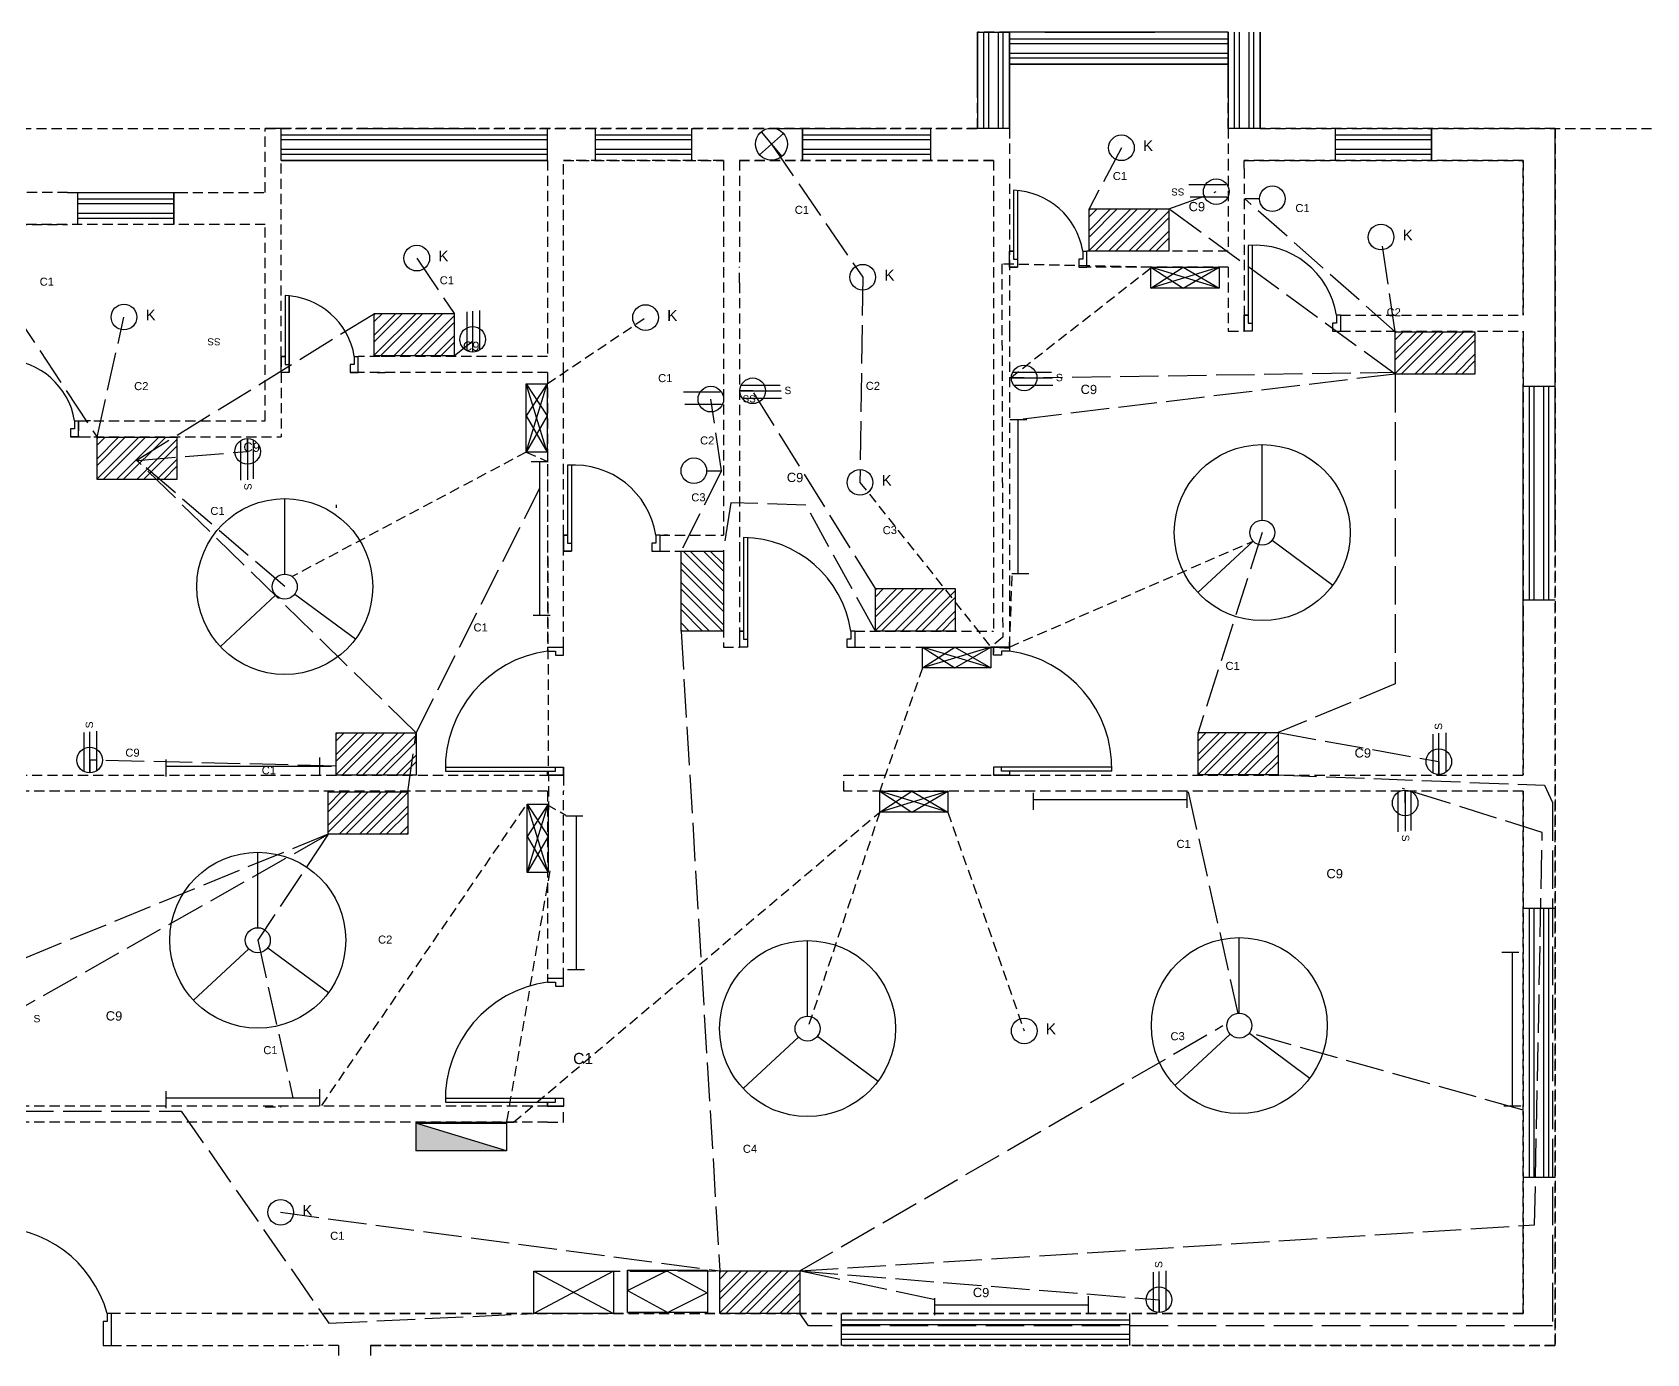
# Model space of a CAD drawing. Header units: millimetres. Extents: x 5814 to 14117, y 764 to 2474.
# Drawn here: x 11647 to 12151, y 2062 to 2474 of the extents above; entities that cross this region are included whole.
import ezdxf

# ---------------------------------------------------------------- set-up
doc = ezdxf.new("R2010")
doc.units = ezdxf.units.MM
doc.linetypes.add('ACAD_ISO02W100', pattern=[15, 12, -3])
doc.linetypes.add('HIDDEN2', pattern=[4.7625, 3.175, -1.5875])
doc.layers.get('0').update_dxf_attribs({"linetype": 'HIDDEN2'})
for name, color, linetype in [('conduit', 7, 'ACAD_ISO02W100'), ('doors', 6, 'Continuous'), ('emfittings', 7, 'Continuous'), ('fittings', 7, 'Continuous'), ('windows', 40, 'Continuous')]:
    doc.layers.add(name, color=color, linetype=linetype)
doc.layers.add('emconduit', color=1, linetype='HIDDEN2', plot=False)
doc.styles.get("Standard").update_dxf_attribs({"font": 'arial.ttf', "height": 4})

msp = doc.modelspace()

# ---------------------------------------------------------------- hatches: boundary and pattern name
at = {"layer": 'emfittings', "true_color": 0x000000}
h = msp.add_hatch(color=18, dxfattribs=at)
h.dxf.hatch_style = 1
h.paths.add_polyline_path([(11766.597, 2133.683), (11766.597, 2125.018), (11794.83, 2125.018)])
at = {"layer": 'fittings'}
h = msp.add_hatch(dxfattribs=at)
h.set_pattern_fill('ANSI32', color=256, scale=0.468168)
h.set_pattern_definition([(45, (10596.8418, 1890.0626), (-3.1532, 3.1532), []), (45, (10598.944, 1890.0626), (-3.1532, 3.1532), [])])
h.paths.add_polyline_path([(11976.835, 2419.12), (11976.835, 2405.891), (12001.785, 2405.891), (12001.785, 2419.12)])
h = msp.add_hatch(dxfattribs=at)
h.set_pattern_fill('ANSI32', color=256, scale=0.468168)
h.set_pattern_definition([(45, (10373.5877, 1857.4025), (-3.1532, 3.1532), []), (45, (10375.69, 1857.4025), (-3.1532, 3.1532), [])])
h.paths.add_polyline_path([(11753.58, 2386.459), (11753.58, 2373.231), (11778.531, 2373.231), (11778.531, 2386.459)])
h = msp.add_hatch(dxfattribs=at)
h.set_pattern_fill('ANSI32', color=256, scale=0.468168)
h.set_pattern_definition([(45, (10692.4496, 1851.7207), (-3.1532, 3.1532), []), (45, (10694.5517, 1851.7207), (-3.1532, 3.1532), [])])
h.paths.add_polyline_path([(12072.442, 2380.778), (12072.442, 2367.549), (12097.393, 2367.549), (12097.393, 2380.778)])
h = msp.add_hatch(dxfattribs=at)
h.set_pattern_fill('ANSI32', color=256, scale=0.468168)
h.set_pattern_definition([(45, (10286.975, 1818.8), (-3.1532, 3.1532), []), (45, (10289.077, 1818.8), (-3.1532, 3.1532), [])])
h.paths.add_polyline_path([(11666.968, 2347.857), (11666.968, 2334.629), (11691.918, 2334.629), (11691.918, 2347.857)])
h = msp.add_hatch(dxfattribs=at)
h.set_pattern_fill('ANSI32', color=256, scale=0.468168, angle=90)
h.set_pattern_definition([(135, (12378.4537, 907.31), (-3.1532, -3.1532), []), (135, (12378.4537, 909.4123), (-3.1532, -3.1532), [])])
h.paths.add_polyline_path([(11849.397, 2287.303), (11862.625, 2287.303), (11862.625, 2312.253), (11849.397, 2312.253)])
h = msp.add_hatch(dxfattribs=at)
h.set_pattern_fill('ANSI32', color=256, scale=0.468168)
h.set_pattern_definition([(45, (10530.107, 1771.4905), (-3.1532, 3.1532), []), (45, (10532.209, 1771.4905), (-3.1532, 3.1532), [])])
h.paths.add_polyline_path([(11910.1, 2300.547), (11910.1, 2287.319), (11935.05, 2287.319), (11935.05, 2300.547)])
h = msp.add_hatch(dxfattribs=at)
h.set_pattern_fill('ANSI32', color=256, scale=0.468168)
h.set_pattern_definition([(45, (10361.679, 1726.477), (-3.1532, 3.1532), []), (45, (10363.781, 1726.477), (-3.1532, 3.1532), [])])
h.paths.add_polyline_path([(11741.672, 2255.534), (11741.672, 2242.306), (11766.622, 2242.306), (11766.622, 2255.534)])
h = msp.add_hatch(dxfattribs=at)
h.set_pattern_fill('ANSI32', color=256, scale=0.468168)
h.set_pattern_definition([(45, (10630.923, 1726.55), (-3.1532, 3.1532), []), (45, (10633.025, 1726.55), (-3.1532, 3.1532), [])])
h.paths.add_polyline_path([(12010.916, 2255.607), (12010.916, 2242.379), (12035.866, 2242.379), (12035.866, 2255.607)])
h = msp.add_hatch(dxfattribs=at)
h.set_pattern_fill('ANSI32', color=256, scale=0.468168, angle=180)
h.set_pattern_definition([(225, (13144.0663, 2752.901), (3.1532, -3.1532), []), (225, (13141.964, 2752.901), (3.1532, -3.1532), [])])
h.paths.add_polyline_path([(11764.074, 2223.844), (11764.074, 2237.072), (11739.123, 2237.072), (11739.123, 2223.844)])
h = msp.add_hatch(dxfattribs=at)
h.set_pattern_fill('ANSI32', color=256, scale=0.468168)
h.set_pattern_definition([(45, (10481.5145, 1558.447), (-3.1532, 3.1532), []), (45, (10483.6166, 1558.447), (-3.1532, 3.1532), [])])
h.paths.add_polyline_path([(11861.507, 2087.504), (11861.507, 2074.276), (11886.458, 2074.276), (11886.458, 2087.504)])

# ---------------------------------------------------------------- linework, layer by layer
for p, q in [((11952.013, 2474.248), (11942.013, 2474.248)), ((11942.013, 2464.248), (11942.013, 2474.248)), ((11952.013, 2474.248), (11942.013, 2474.248)), ((11952.013, 2444.248), (11952.013, 2474.248)), ((12030.319, 2444.248), (12030.319, 2474.248)), ((11942.013, 2444.248), (11942.013, 2464.248)), ((11942.013, 2444.248), (11942.013, 2464.248)), ((11952.013, 2444.248), (11952.013, 2464.248)), ((12020.319, 2444.248), (12020.319, 2464.248)), ((11381.319, 2444.248), (11942.013, 2444.248)), ((11719.504, 2424.248), (11719.504, 2444.248)), ((11724.504, 2444.248), (11719.504, 2444.248)), ((11952.013, 2444.248), (11952.013, 2431.748)), ((12020.319, 2444.248), (12020.319, 2434.248)), ((12030.319, 2444.248), (12675.505, 2444.248)), ((12122.412, 2444.248), (12030.319, 2444.248)), ((12122.412, 2444.248), (12030.319, 2444.248)), ((11724.504, 2372.982), (11724.504, 2434.248)), ((11724.504, 2434.248), (11807.717, 2434.248)), ((11807.717, 2434.248), (11807.717, 2372.982)), ((11862.625, 2434.248), (11812.717, 2434.248)), ((11812.717, 2367.982), (11812.717, 2434.248)), ((11862.625, 2434.248), (11862.625, 2317.253)), ((11862.625, 2434.248), (11862.625, 2317.253)), ((11947.013, 2434.248), (11867.625, 2434.248)), ((11867.625, 2434.248), (11867.625, 2401.009)), ((12112.412, 2434.248), (12025.319, 2434.248)), ((12025.319, 2431.748), (12025.319, 2434.248)), ((12112.412, 2434.248), (12112.412, 2385.895)), ((12112.412, 2434.248), (12112.412, 2385.895)), ((11657.778, 2424.248), (11622.412, 2424.248)), ((11657.778, 2424.248), (11692.113, 2424.248)), ((11692.113, 2424.248), (11719.504, 2424.248)), ((12013.766, 2418.797), (12013.766, 2418.779)), ((11719.504, 2414.248), (11632.412, 2414.248)), ((11632.412, 2414.248), (11657.778, 2414.248)), ((11719.504, 2352.982), (11719.504, 2414.248)), ((12020.319, 2405.895), (11976.1, 2405.895)), ((11976.1, 2400.895), (11976.1, 2405.895)), ((11867.625, 2396.009), (11867.625, 2401.009)), ((11867.625, 2396.009), (11867.625, 2401.009)), ((12020.319, 2400.895), (11976.1, 2400.895)), ((12020.319, 2400.895), (12020.319, 2380.895)), ((11867.625, 2396.009), (11867.625, 2312.253)), ((11867.625, 2396.009), (11867.625, 2312.253)), ((12025.319, 2385.895), (12025.319, 2380.895)), ((12055.339, 2385.895), (12112.412, 2385.895)), ((12055.339, 2385.895), (12055.339, 2380.895)), ((12020.319, 2380.895), (12025.319, 2380.895)), ((12055.339, 2380.895), (12112.412, 2380.895)), ((12112.412, 2380.895), (12112.412, 2242.305)), ((12112.412, 2380.895), (12112.412, 2242.305)), ((11724.504, 2372.982), (11724.504, 2367.982)), ((11807.717, 2372.982), (11748.591, 2372.982)), ((11748.591, 2367.982), (11748.591, 2372.982)), ((11757.005, 2372.982), (11755.755, 2372.982)), ((11724.504, 2367.982), (11724.504, 2347.982)), ((11807.717, 2367.982), (11748.591, 2367.982)), ((11754.505, 2367.982), (11757.005, 2367.982)), ((11807.717, 2367.982), (11807.717, 2282.324)), ((11807.717, 2367.982), (11807.717, 2282.324)), ((11812.717, 2317.253), (11812.717, 2367.982)), ((11812.717, 2317.253), (11812.717, 2367.982)), ((11661.181, 2352.982), (11719.504, 2352.982)), ((11661.181, 2352.982), (11661.181, 2347.982)), ((11664.913, 2352.982), (11663.663, 2352.982)), ((11685.62, 2353.074), (11685.62, 2353.057)), ((11661.181, 2347.982), (11719.504, 2347.982)), ((11661.181, 2347.982), (11724.504, 2347.982)), ((11662.413, 2347.982), (11664.913, 2347.982)), ((11812.717, 2317.253), (11812.717, 2312.253)), ((11842.736, 2317.253), (11862.625, 2317.253)), ((11842.736, 2317.253), (11842.736, 2312.253)), ((11845.218, 2317.253), (11843.968, 2317.253)), ((11845.218, 2317.253), (11843.968, 2317.253)), ((11812.717, 2282.324), (11812.717, 2312.253)), ((11812.717, 2282.324), (11812.717, 2312.253)), ((11842.718, 2312.253), (11845.218, 2312.253)), ((11842.718, 2312.253), (11845.218, 2312.253)), ((11842.736, 2312.253), (11862.625, 2312.253)), ((11842.736, 2312.253), (11862.625, 2312.253)), ((11862.625, 2312.253), (11862.625, 2282.319)), ((11862.625, 2312.253), (11862.625, 2282.319)), ((11867.625, 2312.253), (11867.625, 2282.319)), ((11867.625, 2287.319), (11867.625, 2282.319)), ((11903.645, 2287.319), (11947.013, 2287.319)), ((11903.645, 2287.319), (11947.013, 2287.319)), ((11903.645, 2287.319), (11903.645, 2282.319)), ((11807.717, 2282.324), (11812.717, 2282.324)), ((11862.625, 2282.319), (11867.625, 2282.319)), ((11862.625, 2282.319), (11867.625, 2282.319)), ((11903.645, 2282.319), (11947.013, 2282.319)), ((11903.645, 2282.319), (11947.013, 2282.319)), ((11947.013, 2282.319), (11952.013, 2282.319)), ((11632.412, 2242.305), (11719.504, 2242.305)), ((11719.504, 2242.305), (11807.717, 2242.305)), ((11812.717, 2242.305), (11807.717, 2242.305)), ((11812.717, 2242.305), (11812.717, 2237.305)), ((11900.214, 2242.305), (11947.013, 2242.305)), ((11900.214, 2237.305), (11900.214, 2242.305)), ((11900.214, 2239.805), (11900.214, 2239.805)), ((11952.013, 2242.305), (11947.013, 2242.305)), ((11952.013, 2242.305), (12112.412, 2242.305)), ((11807.717, 2237.305), (11632.412, 2237.305)), ((11807.717, 2237.305), (11807.717, 2178.97)), ((11812.717, 2178.97), (11812.717, 2237.305)), ((12112.412, 2237.305), (11900.214, 2237.305)), ((12112.412, 2237.305), (12112.412, 2074.248)), ((12112.412, 2237.305), (12112.412, 2074.248)), ((11807.717, 2178.97), (11812.717, 2178.97)), ((11807.717, 2138.951), (11632.412, 2138.951)), ((11719.504, 2138.726), (11724.504, 2138.726)), ((11807.717, 2138.951), (11812.717, 2138.951)), ((11812.717, 2133.951), (11812.717, 2138.951)), ((11807.717, 2133.951), (11632.412, 2133.951)), ((11807.717, 2133.951), (11812.717, 2133.951)), ((12112.412, 2074.248), (11671.39, 2074.248)), ((11671.39, 2074.248), (11671.39, 2064.265)), ((12112.412, 2074.265), (11704.412, 2074.265)), ((11742.412, 2074.265), (11742.412, 2074.248)), ((11752.412, 2074.265), (11752.412, 2074.248)), ((11933.439, 2074.265), (11933.439, 2074.248)), ((12112.412, 2074.265), (11959.461, 2074.265)), ((11671.39, 2064.265), (11732.412, 2064.265)), ((11671.39, 2064.265), (11732.412, 2064.265)), ((11742.412, 2064.265), (11732.412, 2064.265)), ((11742.412, 2064.265), (11732.412, 2064.265)), ((11742.412, 2064.265), (11742.412, 1992.342)), ((11752.412, 2064.265), (11752.412, 1998.115)), ((12112.412, 2064.265), (11752.412, 2064.265)), ((12112.412, 2064.265), (11752.412, 2064.265))]:
    msp.add_line(p, q)
for points in [[(11719.504, 2444.248), (11942.013, 2444.248)], [(11942.013, 2444.248), (11719.504, 2444.248)], [(11942.013, 2444.248), (11719.504, 2444.248)], [(11942.013, 2444.248), (11719.504, 2444.248)], [(11942.013, 2444.248), (11724.504, 2444.248)], [(11942.013, 2444.248), (11724.504, 2444.248)], [(11942.013, 2444.248), (11724.504, 2444.248)], [(11942.013, 2444.248), (11724.504, 2444.248)], [(12030.319, 2444.248), (12122.412, 2444.248), (12122.412, 2064.265), (11752.412, 2064.265)], [(11752.412, 2064.265), (12122.412, 2064.265), (12122.412, 2444.248), (12030.319, 2444.248)], [(11752.412, 2064.265), (12122.412, 2064.265), (12122.412, 2444.248), (12030.319, 2444.248)], [(11752.412, 2064.265), (12122.412, 2064.265), (12122.412, 2444.248), (12030.319, 2444.248)], [(12030.319, 2444.248), (12122.412, 2444.248), (12122.412, 2064.265), (11752.412, 2064.265)], [(11752.412, 2064.265), (12122.412, 2064.265), (12122.412, 2444.248), (12030.319, 2444.248)], [(11752.412, 2064.265), (12122.412, 2064.265), (12122.412, 2444.248), (12030.319, 2444.248)], [(11752.412, 2064.265), (12122.412, 2064.265), (12122.412, 2444.248), (12030.319, 2444.248)], [(12122.412, 2314.265), (12122.412, 2444.248), (12030.319, 2444.248)], [(12122.412, 2314.265), (12122.412, 2444.248), (12030.319, 2444.248)], [(11862.625, 2434.248), (11812.717, 2434.248)], [(11812.717, 2434.248), (11862.625, 2434.248)], [(11862.625, 2434.248), (11812.717, 2434.248)], [(11947.013, 2434.248), (11867.625, 2434.248)], [(11867.625, 2434.248), (11947.013, 2434.248)], [(11947.013, 2434.248), (11867.625, 2434.248)], [(11947.013, 2434.248), (11947.013, 2396.009)], [(11952.013, 2431.748), (11952.013, 2380.895)], [(12020.319, 2434.248), (12020.319, 2405.895)], [(12112.412, 2385.895), (12112.412, 2434.248), (12025.319, 2434.248)], [(12025.319, 2434.248), (12112.412, 2434.248), (12112.412, 2385.895)], [(12112.412, 2385.895), (12112.412, 2434.248), (12025.319, 2434.248)], [(12112.412, 2385.895), (12112.412, 2434.248), (12025.319, 2434.248)], [(12112.412, 2385.895), (12112.412, 2434.248), (12025.319, 2434.248)], [(12025.319, 2431.748), (12025.319, 2380.895)], [(11947.013, 2396.009), (11947.013, 2287.319)], [(11947.013, 2396.009), (11947.013, 2287.319)], [(11952.013, 2380.895), (11952.013, 2282.319)], [(11952.013, 2380.895), (11952.013, 2282.319)], [(12112.412, 2242.305), (12112.412, 2380.895)], [(12112.412, 2380.895), (12112.412, 2242.305)], [(12112.412, 2242.305), (12112.412, 2380.895)], [(12112.412, 2237.305), (12112.412, 2074.248), (11671.39, 2074.248)], [(11704.412, 2074.265), (12112.412, 2074.265), (12112.412, 2237.305)], [(11704.412, 2074.265), (12112.412, 2074.265), (12112.412, 2237.305)]]:
    msp.add_lwpolyline(points)
msp.add_arc((11668.412, 2074.248), 36, 0, 0.02786)
at = {"layer": 'conduit'}
for p, q in [((11877.669, 2439.347), (11906.137, 2397.789)), ((11986.952, 2438.197), (11976.835, 2419.12)), ((12001.785, 2419.12), (12016.56, 2424.494)), ((12072.442, 2380.778), (12025.45, 2422.275)), ((11976.835, 2419.12), (12001.785, 2419.12)), ((12072.442, 2367.549), (12001.785, 2419.12)), ((12072.442, 2380.778), (12068.045, 2410.315)), ((11766.841, 2403.741), (11778.531, 2386.459)), ((11632.505, 2399.876), (11666.968, 2347.857)), ((11906.137, 2397.789), (11905.288, 2333.733)), ((11679.237, 2340.605), (11753.58, 2386.459)), ((11778.531, 2373.231), (11784.318, 2377.905)), ((12072.442, 2367.549), (11954.745, 2353.322)), ((11956.572, 2366.34), (12072.442, 2368.112)), ((12072.442, 2367.549), (12072.442, 2270.782)), ((11910.1, 2300.547), (11871.786, 2362.313)), ((11862.025, 2337.349), (11858.699, 2359.718)), ((11766.622, 2255.534), (11679.405, 2340.605)), ((11679.561, 2340.595), (11713.99, 2343.385)), ((11725.628, 2301.187), (11679.561, 2340.595)), ((11862.025, 2337.349), (11849.397, 2312.253)), ((11766.622, 2255.534), (11805.274, 2331.93)), ((11741.714, 2326.722), (11741.714, 2326.722)), ((11741.714, 2326.722), (11741.714, 2325.809)), ((11864.906, 2327.385), (11862.625, 2312.253)), ((11888.389, 2326.644), (11864.906, 2327.385)), ((11910.1, 2287.319), (11888.389, 2326.644)), ((12030.944, 2318.03), (12010.916, 2255.607)), ((11849.397, 2287.303), (11861.507, 2087.504)), ((12072.442, 2270.782), (12035.866, 2255.607)), ((11764.074, 2237.072), (11766.622, 2255.534)), ((12010.916, 2255.607), (12035.866, 2255.607)), ((12035.866, 2255.607), (12086.094, 2246.545)), ((11741.672, 2245.153), (11664.676, 2247.011)), ((11728.161, 2245.153), (11741.672, 2245.153)), ((12035.866, 2242.379), (12119.112, 2239.162)), ((12119.112, 2239.162), (12121.587, 2233.768)), ((12007.811, 2237.072), (12023.317, 2167.845)), ((12118.393, 2224.421), (12074.781, 2238.153)), ((12121.587, 2233.768), (12121.587, 2070.39)), ((12116.014, 2101.884), (12118.393, 2224.421)), ((11739.123, 2223.844), (11625.487, 2177.453)), ((11637.221, 2166.178), (11739.123, 2223.844)), ((11739.123, 2223.844), (11717.199, 2190.768)), ((11717.199, 2190.768), (11728.161, 2141.575)), ((11886.458, 2087.504), (12018.637, 2164.097)), ((12112.173, 2137.814), (12029.147, 2161.186)), ((11626.408, 2137.388), (11693.284, 2137.388)), ((11693.284, 2137.388), (11739.375, 2071.196)), ((11724.334, 2105.817), (11861.507, 2087.504)), ((11886.458, 2087.504), (12116.014, 2101.884)), ((11803.387, 2087.473), (11861.507, 2087.504)), ((11886.458, 2087.504), (11998.694, 2078.522)), ((11928.319, 2078.608), (11886.458, 2087.504)), ((11739.375, 2071.196), (11803.387, 2074.245)), ((11889.201, 2070.39), (11886.458, 2074.276)), ((12121.587, 2070.39), (11889.201, 2070.39))]:
    msp.add_line(p, q, dxfattribs=at)
msp.add_lwpolyline([(11666.968, 2347.857), (11675.38, 2385.341)], dxfattribs=at)
at = {"layer": 'doors', "color": 215, "true_color": 0xa953a0}
for p, q in [((11953.263, 2424.95), (11953.263, 2403.395)), ((11953.263, 2424.95), (11953.263, 2403.395)), ((11954.513, 2424.869), (11954.513, 2400.895)), ((11954.513, 2424.852), (11954.513, 2400.895)), ((11953.263, 2405.895), (11952.013, 2405.895)), ((11974.85, 2405.895), (11976.1, 2405.895)), ((11974.85, 2405.895), (11974.85, 2403.395)), ((11976.1, 2400.895), (11976.1, 2405.895)), ((12026.569, 2407.707), (12026.569, 2383.395)), ((12027.819, 2407.772), (12027.819, 2380.895)), ((11952.013, 2400.895), (11954.513, 2400.895)), ((11954.513, 2400.895), (11952.013, 2400.895)), ((11952.013, 2400.895), (11954.513, 2400.895)), ((11953.263, 2403.395), (11954.513, 2403.395)), ((11953.263, 2403.395), (11954.513, 2403.395)), ((11973.6, 2403.395), (11973.6, 2400.895)), ((11974.85, 2403.395), (11973.6, 2403.395)), ((11973.6, 2400.895), (11976.1, 2400.895)), ((11973.6, 2400.895), (11976.1, 2400.895)), ((12026.569, 2404.95), (12026.569, 2383.395)), ((12027.819, 2404.852), (12027.819, 2380.895)), ((11727.004, 2391.955), (11725.754, 2392.036)), ((11725.754, 2392.036), (11725.754, 2372.982)), ((11727.004, 2367.982), (11727.004, 2391.955)), ((12025.319, 2385.895), (12026.569, 2385.895)), ((12026.569, 2385.895), (12025.319, 2385.895)), ((12025.319, 2380.895), (12025.319, 2385.895)), ((12025.319, 2385.895), (12025.319, 2380.895)), ((12054.089, 2385.895), (12054.089, 2383.395)), ((12055.339, 2385.895), (12054.089, 2385.895)), ((12054.089, 2385.895), (12054.089, 2383.395)), ((12055.339, 2385.895), (12055.339, 2380.895)), ((12027.819, 2380.895), (12025.319, 2380.895)), ((12026.569, 2383.395), (12027.819, 2383.395)), ((12026.569, 2383.395), (12027.819, 2383.395)), ((12052.839, 2383.395), (12052.839, 2380.895)), ((12054.089, 2383.395), (12052.839, 2383.395)), ((12052.839, 2383.395), (12052.839, 2380.895)), ((12052.839, 2380.895), (12055.339, 2380.895)), ((11724.504, 2367.982), (11724.504, 2372.982)), ((11724.504, 2372.982), (11725.754, 2372.982)), ((11725.754, 2372.982), (11725.754, 2370.482)), ((11725.754, 2370.482), (11727.004, 2370.482)), ((11727.004, 2370.482), (11727.004, 2367.982)), ((11746.091, 2370.482), (11746.091, 2367.982)), ((11747.341, 2370.482), (11746.091, 2370.482)), ((11747.341, 2372.982), (11748.591, 2372.982)), ((11747.341, 2372.982), (11747.341, 2370.482)), ((11748.591, 2367.982), (11748.591, 2372.982)), ((11727.004, 2367.982), (11724.504, 2367.982)), ((11746.091, 2367.982), (11748.591, 2367.982)), ((11658.681, 2350.482), (11658.681, 2347.982)), ((11659.931, 2350.482), (11658.681, 2350.482)), ((11659.931, 2352.982), (11661.181, 2352.982)), ((11659.931, 2352.982), (11659.931, 2350.482)), ((11661.181, 2347.982), (11661.181, 2352.982)), ((11658.681, 2347.982), (11661.181, 2347.982)), ((11813.967, 2339.065), (11813.967, 2314.753)), ((11813.967, 2339.065), (11813.967, 2314.753)), ((11815.217, 2339.131), (11815.217, 2312.253)), ((11815.217, 2339.131), (11815.217, 2312.253)), ((11812.717, 2317.253), (11812.717, 2312.253)), ((11812.717, 2317.253), (11812.717, 2312.253)), ((11813.967, 2314.753), (11815.217, 2314.753)), ((11813.967, 2314.753), (11815.217, 2314.753)), ((11813.967, 2314.753), (11815.217, 2314.753)), ((11813.967, 2314.753), (11815.217, 2314.753)), ((11813.967, 2314.753), (11815.217, 2314.753)), ((11813.967, 2314.753), (11815.217, 2314.753)), ((11840.236, 2314.753), (11840.236, 2312.253)), ((11841.486, 2314.753), (11840.236, 2314.753)), ((11840.236, 2314.753), (11840.236, 2312.253)), ((11840.236, 2314.753), (11840.236, 2312.253)), ((11841.486, 2314.753), (11840.236, 2314.753)), ((11840.236, 2314.753), (11840.236, 2312.253)), ((11841.486, 2317.253), (11841.486, 2314.753)), ((11842.736, 2317.253), (11841.486, 2317.253)), ((11841.486, 2317.253), (11841.486, 2314.753)), ((11841.486, 2317.253), (11841.486, 2314.753)), ((11841.486, 2317.253), (11841.486, 2314.753)), ((11842.736, 2317.253), (11842.736, 2312.253)), ((11842.736, 2317.253), (11842.736, 2312.253)), ((11868.875, 2316.482), (11868.875, 2284.819)), ((11868.875, 2316.482), (11868.875, 2284.819)), ((11870.125, 2316.446), (11870.125, 2282.319)), ((11870.125, 2316.446), (11870.125, 2282.319)), ((11815.217, 2312.253), (11812.717, 2312.253)), ((11815.217, 2312.253), (11812.717, 2312.253)), ((11840.236, 2312.253), (11842.736, 2312.253)), ((11867.625, 2287.319), (11867.625, 2282.319)), ((11867.625, 2287.319), (11867.625, 2282.319)), ((11868.875, 2284.819), (11870.125, 2284.819)), ((11868.875, 2284.819), (11870.125, 2284.819)), ((11901.145, 2284.819), (11901.145, 2282.319)), ((11902.395, 2284.819), (11901.145, 2284.819)), ((11901.145, 2284.819), (11901.145, 2282.319)), ((11901.145, 2284.819), (11901.145, 2282.319)), ((11902.395, 2284.819), (11901.145, 2284.819)), ((11901.145, 2284.819), (11901.145, 2282.319)), ((11902.395, 2287.319), (11902.395, 2284.819)), ((11903.645, 2287.319), (11902.395, 2287.319)), ((11902.395, 2287.319), (11902.395, 2284.819)), ((11902.395, 2287.319), (11902.395, 2284.819)), ((11903.645, 2287.319), (11902.395, 2287.319)), ((11902.395, 2287.319), (11902.395, 2284.819)), ((11903.645, 2287.319), (11903.645, 2282.319)), ((11903.645, 2287.319), (11903.645, 2282.319)), ((11807.717, 2282.324), (11807.717, 2281.074)), ((11807.717, 2282.324), (11812.717, 2282.324)), ((11807.717, 2282.324), (11807.717, 2281.074)), ((11807.717, 2282.324), (11812.717, 2282.324)), ((11807.717, 2281.074), (11810.217, 2281.074)), ((11807.717, 2281.074), (11810.217, 2281.074)), ((11810.217, 2281.074), (11810.217, 2279.824)), ((11810.217, 2281.074), (11810.217, 2279.824)), ((11810.217, 2279.824), (11812.717, 2279.824)), ((11810.217, 2279.824), (11812.717, 2279.824)), ((11812.717, 2279.824), (11812.717, 2282.324)), ((11812.717, 2279.824), (11812.717, 2282.324)), ((11870.125, 2282.319), (11867.625, 2282.319)), ((11870.125, 2282.319), (11867.625, 2282.319)), ((11901.145, 2282.319), (11903.645, 2282.319)), ((11901.145, 2282.319), (11903.645, 2282.319)), ((11952.013, 2282.324), (11947.013, 2282.324)), ((11947.013, 2279.824), (11947.013, 2282.324)), ((11952.013, 2282.324), (11947.013, 2282.324)), ((11947.013, 2279.824), (11947.013, 2282.324)), ((11949.513, 2279.824), (11947.013, 2279.824)), ((11949.513, 2279.824), (11947.013, 2279.824)), ((11952.013, 2281.074), (11949.513, 2281.074)), ((11949.513, 2281.074), (11949.513, 2279.824)), ((11952.013, 2281.074), (11949.513, 2281.074)), ((11949.513, 2281.074), (11949.513, 2279.824)), ((11952.013, 2282.324), (11952.013, 2281.074)), ((11952.013, 2282.324), (11952.013, 2281.074)), ((11775.793, 2244.805), (11812.717, 2244.805)), ((11783.965, 2244.805), (11812.717, 2244.805)), ((11810.217, 2243.555), (11810.217, 2244.805)), ((11810.217, 2243.555), (11810.217, 2244.805)), ((11812.717, 2244.805), (11812.717, 2242.305)), ((11975.764, 2244.805), (11947.013, 2244.805)), ((11983.937, 2244.805), (11947.013, 2244.805)), ((11947.013, 2244.805), (11947.013, 2242.305)), ((11949.513, 2243.555), (11949.513, 2244.805)), ((11949.513, 2243.555), (11949.513, 2244.805)), ((11775.77, 2243.555), (11810.217, 2243.555)), ((11784.002, 2243.555), (11810.217, 2243.555)), ((11807.717, 2242.305), (11812.717, 2242.305)), ((11952.013, 2242.305), (11947.013, 2242.305)), ((11975.728, 2243.555), (11949.513, 2243.555)), ((11983.959, 2243.555), (11949.513, 2243.555)), ((11807.717, 2178.97), (11807.717, 2177.72)), ((11807.717, 2178.97), (11812.717, 2178.97)), ((11812.717, 2176.47), (11812.717, 2178.97)), ((11807.717, 2177.72), (11810.217, 2177.72)), ((11810.217, 2177.72), (11810.217, 2176.47)), ((11810.217, 2176.47), (11812.717, 2176.47)), ((11775.77, 2140.201), (11810.217, 2140.201)), ((11775.793, 2141.451), (11812.717, 2141.451)), ((11783.965, 2141.451), (11812.717, 2141.451)), ((11784.002, 2140.201), (11810.217, 2140.201)), ((11807.717, 2140.201), (11807.717, 2138.951)), ((11807.717, 2138.951), (11807.717, 2140.201)), ((11807.717, 2138.951), (11812.717, 2138.951)), ((11812.717, 2138.951), (11807.717, 2138.951)), ((11807.717, 2138.951), (11812.717, 2138.951)), ((11810.217, 2140.201), (11810.217, 2141.451)), ((11810.217, 2140.201), (11810.217, 2141.451)), ((11812.717, 2141.451), (11812.717, 2138.951)), ((11812.717, 2141.451), (11812.717, 2138.951)), ((11670.14, 2074.248), (11670.14, 2071.748)), ((11671.39, 2074.248), (11670.14, 2074.248)), ((11671.39, 2074.248), (11671.39, 2064.265)), ((11668.89, 2071.748), (11668.89, 2064.265)), ((11670.14, 2071.748), (11668.89, 2071.748)), ((11668.89, 2064.265), (11671.39, 2064.265))]:
    msp.add_line(p, q, dxfattribs=at)
at = {"layer": 'doors'}
for p, q in [((11952.013, 2405.895), (11953.263, 2405.895)), ((11952.013, 2400.895), (11952.013, 2405.895)), ((11952.013, 2405.895), (11953.263, 2405.895)), ((11952.013, 2400.895), (11952.013, 2405.895)), ((11725.754, 2392.036), (11725.754, 2370.482)), ((11725.754, 2392.036), (11725.754, 2370.482)), ((11727.004, 2391.955), (11727.004, 2367.982)), ((11727.004, 2391.938), (11727.004, 2367.982)), ((11724.504, 2372.982), (11725.754, 2372.982)), ((11724.504, 2367.982), (11724.504, 2372.982)), ((11724.504, 2372.982), (11725.754, 2372.982)), ((11725.754, 2372.982), (11724.504, 2372.982)), ((11724.504, 2367.982), (11724.504, 2372.982)), ((11725.754, 2370.482), (11727.004, 2370.482)), ((11725.754, 2370.482), (11727.004, 2370.482)), ((11748.591, 2367.982), (11746.091, 2367.982)), ((11661.181, 2347.982), (11658.681, 2347.982)), ((11813.967, 2336.308), (11813.967, 2314.753)), ((11813.967, 2336.308), (11813.967, 2314.753)), ((11813.967, 2336.308), (11813.967, 2314.753)), ((11813.967, 2336.308), (11813.967, 2314.753)), ((11815.217, 2336.227), (11815.217, 2312.253)), ((11815.217, 2336.227), (11815.217, 2312.253)), ((11815.217, 2336.21), (11815.217, 2312.253)), ((11815.217, 2336.21), (11815.217, 2312.253)), ((11812.717, 2317.253), (11813.967, 2317.253)), ((11812.717, 2312.253), (11812.717, 2317.253)), ((11812.717, 2317.253), (11813.967, 2317.253)), ((11813.967, 2317.253), (11812.717, 2317.253)), ((11812.717, 2312.253), (11812.717, 2317.253)), ((11812.717, 2317.253), (11813.967, 2317.253)), ((11812.717, 2312.253), (11812.717, 2317.253)), ((11812.717, 2317.253), (11813.967, 2317.253)), ((11813.967, 2317.253), (11812.717, 2317.253)), ((11812.717, 2312.253), (11812.717, 2317.253)), ((11812.717, 2312.253), (11815.217, 2312.253)), ((11815.217, 2312.253), (11812.717, 2312.253)), ((11812.717, 2312.253), (11815.217, 2312.253)), ((11812.717, 2312.253), (11815.217, 2312.253)), ((11815.217, 2312.253), (11812.717, 2312.253)), ((11812.717, 2312.253), (11815.217, 2312.253)), ((11867.625, 2287.319), (11868.875, 2287.319)), ((11867.625, 2287.319), (11868.875, 2287.319)), ((11812.717, 2242.305), (11812.717, 2244.805)), ((11812.717, 2244.805), (11812.717, 2242.305)), ((11947.013, 2244.805), (11947.013, 2242.305)), ((11807.717, 2243.555), (11807.717, 2242.305)), ((11807.717, 2242.305), (11807.717, 2243.555)), ((11812.717, 2242.305), (11807.717, 2242.305)), ((11947.013, 2242.305), (11952.013, 2242.305))]:
    msp.add_line(p, q, dxfattribs=at)
at = {"layer": 'doors', "color": 215, "true_color": 0xa953a0}
for points in [[(12026.569, 2385.895), (12025.319, 2385.895)], [(11813.967, 2317.253), (11812.717, 2317.253)], [(11813.967, 2317.253), (11812.717, 2317.253)], [(11868.875, 2287.319), (11867.625, 2287.319)], [(11868.875, 2287.319), (11867.625, 2287.319)], [(11947.013, 2282.324), (11947.013, 2280.379)], [(11947.013, 2282.324), (11947.013, 2280.379)], [(11807.717, 2243.555), (11807.717, 2242.305)], [(11952.013, 2243.555), (11952.013, 2242.305)], [(11952.013, 2243.555), (11952.013, 2242.305)], [(11807.717, 2140.201), (11807.717, 2138.951)]]:
    msp.add_lwpolyline(points, dxfattribs=at)
at = {"layer": 'doors'}
msp.add_lwpolyline([(11947.013, 2244.805), (11947.013, 2242.305)], dxfattribs=at)
at = {"layer": 'doors', "color": 215, "true_color": 0xa953a0}
for centre, radius, start, end in [((11952.416, 2402.236), 22.73, 9.26547, 87.86572), ((12028.546, 2381.934), 25.849, 8.81558, 94.38491), ((11724.907, 2369.322), 22.73, 9.26547, 87.86572), ((11637.498, 2349.322), 22.73, 9.26547, 87.86572), ((11815.943, 2313.292), 25.849, 8.81558, 94.38491), ((11815.943, 2313.292), 25.849, 8.81558, 94.38491), ((11868.52, 2282.23), 34.254, 8.54476, 89.40715), ((11868.52, 2282.23), 34.254, 8.54476, 89.40715), ((11812.778, 2244.404), 37.018, 97.8589, 181.31498), ((11946.951, 2244.404), 37.018, 358.68502, 82.1411), ((11812.778, 2141.05), 37.018, 97.8589, 181.31498), ((11634.511, 2064.203), 37.018, 15.7435, 91.31498)]:
    msp.add_arc(centre, radius, start, end, dxfattribs=at)
at = {"layer": 'emconduit'}
for p, q in [((11996.163, 2400.877), (11949.591, 2401.907)), ((11949.591, 2401.907), (11949.828, 2301.089)), ((11996.049, 2400.495), (11952.278, 2366.291)), ((11807.591, 2364.482), (11838.316, 2385.175)), ((11801.051, 2343.176), (11727.954, 2304.321)), ((11801.051, 2343.176), (11807.717, 2340.276)), ((11807.638, 2343.604), (11807.977, 2231.473)), ((11905.288, 2333.733), (11946.161, 2282.314)), ((11952.013, 2282.319), (12028.085, 2315.373)), ((11952.013, 2282.324), (11952.869, 2305.443)), ((11949.828, 2301.089), (11949.865, 2285.392)), ((11949.865, 2285.392), (11946.161, 2282.314)), ((11952.013, 2281.864), (11946.161, 2282.314)), ((11924.855, 2275.775), (11911.45, 2237.305)), ((11737.148, 2139.141), (11801.387, 2233.482)), ((11797.025, 2133.945), (11911.45, 2230.765)), ((11807.47, 2233.195), (11813.409, 2229.817)), ((11911.45, 2230.765), (11888.914, 2163.179)), ((11932.757, 2230.765), (11956.579, 2162.452)), ((11808.406, 2212.444), (11794.85, 2133.801))]:
    msp.add_line(p, q, dxfattribs=at)
at = {"layer": 'emfittings'}
for p, q in [((11996.163, 2400.877), (12006.191, 2394.338)), ((12017.469, 2400.877), (11996.163, 2394.338)), ((11996.163, 2394.338), (12006.191, 2400.877)), ((12017.469, 2394.338), (11996.163, 2400.877)), ((12006.191, 2394.338), (12017.469, 2400.877)), ((12006.191, 2400.877), (12017.469, 2394.338)), ((11807.591, 2364.482), (11801.051, 2354.454)), ((11807.591, 2343.176), (11801.051, 2364.482)), ((11801.051, 2364.482), (11807.591, 2354.454)), ((11801.051, 2343.176), (11807.591, 2364.482)), ((11801.051, 2354.454), (11807.591, 2343.176)), ((11807.591, 2354.454), (11801.051, 2343.176)), ((11924.855, 2282.314), (11934.884, 2275.775)), ((11946.161, 2282.314), (11924.855, 2275.775)), ((11924.855, 2275.775), (11934.884, 2282.314)), ((11946.161, 2275.775), (11924.855, 2282.314)), ((11934.884, 2275.775), (11946.161, 2282.314)), ((11934.884, 2282.314), (11946.161, 2275.775)), ((11911.45, 2237.305), (11921.479, 2230.765)), ((11932.757, 2237.305), (11911.45, 2230.765)), ((11911.45, 2230.765), (11921.479, 2237.305)), ((11932.757, 2230.765), (11911.45, 2237.305)), ((11921.479, 2230.765), (11932.757, 2237.305)), ((11921.479, 2237.305), (11932.757, 2230.765)), ((11807.853, 2233.226), (11801.313, 2223.198)), ((11807.853, 2211.92), (11801.313, 2233.226)), ((11801.313, 2233.226), (11807.853, 2223.198)), ((11801.313, 2211.92), (11807.853, 2233.226)), ((11801.313, 2223.198), (11807.853, 2211.92)), ((11807.853, 2223.198), (11801.313, 2211.92)), ((11766.597, 2133.683), (11794.83, 2133.683)), ((11794.83, 2125.018), (11766.597, 2133.683)), ((11766.597, 2133.683), (11766.597, 2125.018)), ((11768.791, 2133.945), (11797.025, 2133.945)), ((11794.83, 2125.018), (11766.597, 2125.018))]:
    msp.add_line(p, q, dxfattribs=at)
for points in [[(11996.163, 2400.877), (12017.469, 2400.877), (12017.469, 2394.338), (11996.163, 2394.338)], [(11807.591, 2364.482), (11807.591, 2343.176), (11801.051, 2343.176), (11801.051, 2364.482)], [(11924.855, 2282.314), (11946.161, 2282.314), (11946.161, 2275.775), (11924.855, 2275.775)], [(11911.45, 2237.305), (11932.757, 2237.305), (11932.757, 2230.765), (11911.45, 2230.765)], [(11807.853, 2233.226), (11807.853, 2211.92), (11801.313, 2211.92), (11801.313, 2233.226)]]:
    msp.add_lwpolyline(points, close=True, dxfattribs=at)
msp.add_lwpolyline([(11766.597, 2133.683), (11794.83, 2133.683), (11794.83, 2125.018)], dxfattribs=at)
at = {"layer": 'fittings'}
for p, q in [((11881.417, 2442.656), (11873.921, 2436.038)), ((11874.473, 2443.192), (11877.669, 2439.347)), ((11877.669, 2439.347), (11880.865, 2435.502)), ((12019.591, 2426.637), (12007.993, 2426.637)), ((12019.866, 2422.808), (12008.4, 2422.808)), ((12030.078, 2422.275), (12025.45, 2422.275)), ((11782.549, 2374.898), (11782.538, 2386.944)), ((11782.549, 2374.898), (11782.538, 2386.944)), ((11784.321, 2374.474), (11784.309, 2387.222)), ((11784.321, 2374.474), (11784.309, 2387.222)), ((11786.571, 2375.192), (11786.559, 2387.376)), ((11786.571, 2375.192), (11786.559, 2387.376)), ((11956.572, 2366.34), (11952.673, 2366.34)), ((11952.673, 2366.34), (11965.42, 2366.34)), ((11953.098, 2368.112), (11965.144, 2368.112)), ((11861.729, 2361.861), (11850.131, 2361.861)), ((11871.786, 2362.313), (11867.887, 2362.313)), ((11867.887, 2362.313), (11880.635, 2362.313)), ((11868.313, 2364.084), (11880.358, 2364.084)), ((11868.603, 2360.062), (11880.787, 2360.062)), ((11953.388, 2364.089), (11965.572, 2364.089)), ((11862.005, 2358.032), (11850.539, 2358.032)), ((11952.091, 2353.322), (11957.398, 2353.322)), ((11954.745, 2344.976), (11954.745, 2353.322)), ((11954.745, 2305.322), (11954.745, 2353.322)), ((11711.739, 2346.569), (11711.739, 2334.385)), ((11713.99, 2343.385), (11713.99, 2347.284)), ((11713.99, 2347.284), (11713.99, 2334.537)), ((11715.761, 2346.859), (11715.761, 2334.813)), ((11954.745, 2305.322), (11954.745, 2344.976)), ((12030.944, 2321.933), (12030.944, 2345.503)), ((11802.621, 2340.276), (11807.928, 2340.276)), ((11805.274, 2331.93), (11805.274, 2340.276)), ((11805.274, 2292.276), (11805.274, 2340.276)), ((11857.397, 2337.349), (11862.025, 2337.349)), ((11805.274, 2292.276), (11805.274, 2331.93)), ((11725.628, 2305.089), (11725.628, 2328.66)), ((12028.085, 2315.373), (12010.82, 2299.327)), ((12034.079, 2315.706), (12053.014, 2301.669)), ((11952.688, 2305.322), (11957.996, 2305.322)), ((11722.77, 2298.53), (11705.505, 2282.484)), ((11728.763, 2298.863), (11747.698, 2284.826)), ((11803.218, 2292.276), (11808.526, 2292.276)), ((11662.904, 2243.538), (11662.904, 2255.583)), ((11664.676, 2243.112), (11664.676, 2255.86)), ((11666.927, 2243.828), (11666.927, 2256.012)), ((12084.323, 2243.071), (12084.323, 2255.117)), ((12086.094, 2242.646), (12086.094, 2255.393)), ((12088.345, 2243.361), (12088.345, 2255.545)), ((11664.676, 2247.011), (11664.676, 2243.112)), ((11688.507, 2247.209), (11688.507, 2241.902)), ((11688.507, 2245.153), (11728.161, 2245.153)), ((11688.507, 2245.153), (11736.507, 2245.153)), ((11728.161, 2245.153), (11736.507, 2245.153)), ((11736.507, 2247.806), (11736.507, 2242.499)), ((12086.094, 2246.545), (12086.094, 2242.646)), ((11959.382, 2236.768), (11959.382, 2231.461)), ((11959.382, 2234.712), (11999.036, 2234.712)), ((11959.382, 2234.712), (12007.382, 2234.712)), ((11999.036, 2234.712), (12007.382, 2234.712)), ((12007.382, 2237.366), (12007.382, 2232.059)), ((12073.339, 2236.824), (12073.339, 2224.64)), ((12075.59, 2233.64), (12075.59, 2237.539)), ((12075.59, 2237.539), (12075.59, 2224.792)), ((12077.361, 2237.114), (12077.361, 2225.068)), ((11818.676, 2229.493), (11813.369, 2229.493)), ((11816.62, 2229.493), (11816.62, 2189.84)), ((11816.62, 2229.493), (11816.62, 2181.493)), ((11717.199, 2194.671), (11717.199, 2218.241)), ((11816.62, 2189.84), (11816.62, 2181.493)), ((11888.914, 2167.081), (11888.914, 2190.652)), ((12023.777, 2168.017), (12023.777, 2191.587)), ((11714.341, 2188.111), (11697.076, 2172.065)), ((11720.335, 2188.444), (11739.269, 2174.407)), ((12111.095, 2186.916), (12105.788, 2186.916)), ((12109.039, 2186.916), (12109.039, 2147.262)), ((12109.039, 2186.916), (12109.039, 2138.916)), ((11819.274, 2181.493), (11813.966, 2181.493)), ((11886.055, 2160.522), (11868.79, 2144.476)), ((11892.049, 2160.854), (11910.983, 2146.817)), ((12020.918, 2161.458), (12003.653, 2145.411)), ((12026.912, 2161.79), (12045.847, 2147.753)), ((11688.507, 2143.631), (11688.507, 2138.323)), ((11736.507, 2144.228), (11736.507, 2138.921)), ((12109.039, 2147.262), (12109.039, 2138.916)), ((11688.507, 2141.575), (11728.161, 2141.575)), ((11688.507, 2141.575), (11736.507, 2141.575)), ((11728.161, 2141.575), (11736.507, 2141.575)), ((12111.693, 2138.916), (12106.385, 2138.916)), ((11803.387, 2087.473), (11828.337, 2074.265)), ((11828.337, 2087.473), (11803.387, 2074.265)), ((11832.698, 2087.718), (11832.698, 2081.381)), ((11832.698, 2081.381), (11844.983, 2087.556)), ((11844.983, 2087.556), (11857.517, 2080.665)), ((11996.923, 2075.048), (11996.923, 2087.094)), ((11998.694, 2074.623), (11998.694, 2087.37)), ((12000.945, 2075.338), (12000.945, 2087.522)), ((11832.698, 2081.381), (11845.233, 2074.49)), ((11857.517, 2080.665), (11845.233, 2074.49)), ((11928.534, 2078.993), (11928.534, 2073.685)), ((11976.534, 2079.59), (11976.534, 2074.283)), ((11998.694, 2078.522), (11998.694, 2074.623)), ((11832.698, 2074.49), (11845.233, 2074.49)), ((11928.534, 2076.937), (11968.188, 2076.937)), ((11928.534, 2076.937), (11976.534, 2076.937)), ((11968.188, 2076.937), (11976.534, 2076.937))]:
    msp.add_line(p, q, dxfattribs=at)
for points in [[(11976.835, 2419.12), (12001.785, 2419.12), (12001.785, 2405.891), (11976.835, 2405.891)], [(11753.58, 2386.459), (11778.531, 2386.459), (11778.531, 2373.231), (11753.58, 2373.231)], [(12072.442, 2380.778), (12097.393, 2380.778), (12097.393, 2367.549), (12072.442, 2367.549)], [(11666.968, 2347.857), (11691.918, 2347.857), (11691.918, 2334.629), (11666.968, 2334.629)], [(11849.397, 2287.303), (11849.397, 2312.253), (11862.625, 2312.253), (11862.625, 2287.303)], [(11910.1, 2300.547), (11935.05, 2300.547), (11935.05, 2287.319), (11910.1, 2287.319)], [(11741.672, 2255.534), (11766.622, 2255.534), (11766.622, 2242.306), (11741.672, 2242.306)], [(12010.916, 2255.607), (12035.866, 2255.607), (12035.866, 2242.379), (12010.916, 2242.379)], [(11764.074, 2223.844), (11739.123, 2223.844), (11739.123, 2237.072), (11764.074, 2237.072)], [(11803.387, 2087.473), (11828.337, 2087.473), (11828.337, 2074.245), (11803.387, 2074.245)], [(11832.698, 2087.718), (11857.649, 2087.718), (11857.649, 2074.49), (11832.698, 2074.49)], [(11861.507, 2087.504), (11886.458, 2087.504), (11886.458, 2074.276), (11861.507, 2074.276)]]:
    msp.add_lwpolyline(points, close=True, dxfattribs=at)
for centre, radius in [((11877.669, 2439.347), 5), ((11986.952, 2438.197), 4.013), ((12016.56, 2424.494), 4), ((12034.078, 2422.275), 4), ((12068.045, 2410.315), 4.013), ((11766.841, 2403.741), 4.013), ((11906.137, 2397.789), 4.013), ((11675.38, 2385.341), 4.013), ((11838.316, 2385.175), 4.013), ((11784.317, 2378.373), 4), ((11784.317, 2378.373), 4), ((11956.572, 2366.34), 4), ((11871.786, 2362.313), 4), ((11858.699, 2359.718), 4), ((11713.99, 2343.385), 4), ((12030.944, 2318.03), 27.473), ((11853.397, 2337.349), 4), ((11905.288, 2333.733), 4.013), ((11725.628, 2301.187), 27.473), ((12030.944, 2318.03), 3.903), ((11725.628, 2301.187), 3.903), ((11664.676, 2247.011), 4), ((12086.094, 2246.545), 4), ((12075.59, 2233.64), 4), ((11717.199, 2190.768), 27.473), ((11717.199, 2190.768), 3.903), ((11888.914, 2163.179), 27.473), ((12023.777, 2164.114), 27.473), ((11888.914, 2163.179), 3.903), ((11956.579, 2162.452), 4.013), ((12023.777, 2164.114), 3.903), ((11724.334, 2105.817), 4.013), ((11998.694, 2078.522), 4)]:
    msp.add_circle(centre, radius, dxfattribs=at)
at = {"layer": 'windows'}
for p, q in [((11942.013, 2464.248), (11942.013, 2474.248)), ((11942.013, 2455.259), (11942.013, 2474.248)), ((11942.013, 2474.248), (11942.013, 2444.248)), ((11942.013, 2474.248), (11942.013, 2444.248)), ((11952.013, 2461.748), (11952.013, 2474.248)), ((12020.319, 2474.248), (11952.013, 2474.248)), ((12020.319, 2474.248), (11952.013, 2474.248)), ((11952.013, 2474.248), (11952.013, 2444.248)), ((11963.025, 2474.248), (11997.359, 2474.248)), ((12020.319, 2455.259), (12020.319, 2474.248)), ((12020.319, 2474.248), (12020.319, 2444.248)), ((12020.319, 2474.248), (12020.319, 2444.248)), ((12030.319, 2474.248), (12030.319, 2444.248)), ((12020.319, 2464.248), (11952.013, 2464.248)), ((11750.951, 2444.248), (11785.285, 2444.248)), ((11852.63, 2444.248), (11852.63, 2434.248)), ((11878.533, 2444.248), (11912.867, 2444.248)), ((11887.32, 2444.248), (11887.32, 2434.248)), ((11952.013, 2444.248), (11942.013, 2444.248)), ((12030.319, 2444.248), (12020.319, 2444.248)), ((12083.819, 2434.248), (12083.819, 2444.248)), ((11807.717, 2434.248), (11724.504, 2434.248)), ((11657.778, 2424.248), (11692.113, 2424.248)), ((11690.959, 2414.248), (11690.959, 2424.248)), ((11913.49, 2230.312), (11913.49, 2230.295)), ((11929.461, 2074.265), (11929.461, 2074.248)), ((11959.461, 2074.265), (11959.461, 2074.248)), ((11989.461, 2074.265), (11989.461, 2064.265))]:
    msp.add_line(p, q, dxfattribs=at)
at = {"layer": 'windows', "color": 31, "true_color": 0xfecc66}
for p, q in [((11942.013, 2474.248), (11942.013, 2464.248)), ((11942.013, 2474.248), (11952.013, 2474.248)), ((11952.013, 2464.248), (11952.013, 2474.248)), ((11724.504, 2434.248), (11724.504, 2444.248)), ((11807.717, 2434.248), (11807.717, 2444.248)), ((11822.63, 2434.248), (11822.63, 2444.248)), ((11852.63, 2444.248), (11852.63, 2434.248)), ((11887.32, 2434.248), (11887.32, 2444.248)), ((11927.318, 2444.248), (11927.318, 2434.248)), ((11952.013, 2444.248), (11942.013, 2444.248)), ((12030.319, 2444.248), (12020.319, 2444.248)), ((12053.819, 2434.248), (12053.819, 2444.248)), ((12083.819, 2444.248), (12083.819, 2434.248)), ((11660.959, 2414.248), (11660.959, 2424.248)), ((11690.959, 2424.248), (11690.959, 2414.248)), ((12112.412, 2363.782), (12122.412, 2363.782)), ((12112.412, 2297.06), (12122.412, 2297.06)), ((12112.412, 2200.805), (12122.412, 2200.805)), ((12112.412, 2116.805), (12122.412, 2116.805)), ((12112.412, 2116.805), (12122.412, 2116.805)), ((11899.461, 2074.265), (11899.461, 2064.265)), ((11989.461, 2074.265), (11989.461, 2064.265))]:
    msp.add_line(p, q, dxfattribs=at)
for points in [[(11944.013, 2444.248), (11944.013, 2474.248)], [(11945.513, 2444.248), (11945.513, 2474.248)], [(11948.513, 2444.248), (11948.513, 2474.248)], [(11950.013, 2444.248), (11950.013, 2474.248)], [(11952.013, 2472.248), (12020.319, 2472.248)], [(12022.319, 2444.248), (12022.319, 2474.248)], [(12023.819, 2444.248), (12023.819, 2474.248)], [(12026.819, 2444.248), (12026.819, 2474.248)], [(12028.319, 2444.248), (12028.319, 2474.248)], [(11952.013, 2470.748), (12020.319, 2470.748)], [(11952.013, 2467.748), (12020.319, 2467.748)], [(11952.013, 2466.248), (12020.319, 2466.248)], [(11724.504, 2442.248), (11807.717, 2442.248)], [(11724.504, 2440.748), (11807.717, 2440.748)], [(11822.63, 2442.248), (11852.63, 2442.248)], [(11822.63, 2440.748), (11852.63, 2440.748)], [(11887.32, 2442.248), (11927.318, 2442.248)], [(11887.32, 2440.748), (11927.318, 2440.748)], [(12053.819, 2442.248), (12083.819, 2442.248)], [(12053.819, 2440.748), (12083.819, 2440.748)], [(11724.504, 2437.748), (11807.717, 2437.748)], [(11724.504, 2436.248), (11807.717, 2436.248)], [(11822.63, 2437.748), (11852.63, 2437.748)], [(11822.63, 2436.248), (11852.63, 2436.248)], [(11887.32, 2437.748), (11927.318, 2437.748)], [(11887.32, 2436.248), (11927.318, 2436.248)], [(12053.819, 2437.748), (12083.819, 2437.748)], [(12053.819, 2436.248), (12083.819, 2436.248)], [(11660.959, 2422.248), (11690.959, 2422.248)], [(11660.959, 2420.748), (11690.959, 2420.748)], [(11660.959, 2417.748), (11690.959, 2417.748)], [(11660.959, 2416.248), (11690.959, 2416.248)], [(12114.412, 2297.06), (12114.412, 2363.782)], [(12115.912, 2297.06), (12115.912, 2363.782)], [(12118.912, 2297.06), (12118.912, 2363.782)], [(12120.412, 2297.06), (12120.412, 2363.782)], [(12114.412, 2297.06), (12114.412, 2330.486)], [(12115.912, 2297.06), (12115.912, 2330.486)], [(12118.912, 2297.06), (12118.912, 2330.486)], [(12120.412, 2297.06), (12120.412, 2330.486)], [(12114.412, 2116.805), (12114.412, 2200.805)], [(12115.912, 2116.805), (12115.912, 2200.805)], [(12118.912, 2116.805), (12118.912, 2200.805)], [(12120.412, 2116.805), (12120.412, 2200.805)], [(11899.461, 2072.265), (11989.461, 2072.265)], [(11899.461, 2070.765), (11989.461, 2070.765)], [(11899.461, 2067.765), (11989.461, 2067.765)], [(11899.461, 2066.265), (11989.461, 2066.265)]]:
    msp.add_lwpolyline(points, dxfattribs=at)
at = {"layer": 'windows'}
for points in [[(11952.013, 2474.248), (11952.013, 2444.248)], [(11952.013, 2444.248), (11952.013, 2474.248)], [(11952.013, 2474.248), (11952.013, 2444.248)], [(11952.013, 2474.248), (11952.013, 2444.248)], [(12030.319, 2474.248), (12030.319, 2444.248)], [(12030.319, 2444.248), (12030.319, 2474.248)], [(12030.319, 2474.248), (12030.319, 2444.248)], [(12030.319, 2474.248), (12030.319, 2444.248)], [(12020.319, 2464.248), (11952.013, 2464.248)], [(11952.013, 2464.248), (12020.319, 2464.248)], [(12020.319, 2464.248), (11952.013, 2464.248)], [(12020.319, 2464.248), (11952.013, 2464.248)], [(11927.318, 2444.248), (11927.318, 2434.248)], [(11807.717, 2434.248), (11724.504, 2434.248)], [(11724.504, 2434.248), (11807.717, 2434.248)], [(11807.717, 2434.248), (11724.504, 2434.248)], [(12112.412, 2279.638), (12112.412, 2363.782)]]:
    msp.add_lwpolyline(points, dxfattribs=at)

# ---------------------------------------------------------------- texts
at = {"layer": 'conduit'}
for s, p in [('C1', (11984.263, 2428.122)), ('C1', (12041.284, 2418.121)), ('C1', (11884.905, 2417.564)), ('C1', (11649.05, 2395.134)), ('C1', (11774.02, 2395.571)), ('C2', (12069.777, 2385.584)), ('C1', (11842.23, 2365.021)), ('C2', (11907.091, 2362.612)), ('C2', (11678.563, 2362.524)), ('C2', (11855.341, 2345.57)), ('C1', (11702.374, 2323.555)), ('C1', (11784.572, 2287.179)), ('C1', (12019.459, 2275.177)), ('C9', (11675.824, 2248.085)), ('C1', (11718.417, 2242.581)), ('C1', (12004.151, 2219.598)), ('C2', (11754.747, 2189.731)), ('C1', (11718.905, 2155.204)), ('C1', (11739.801, 2097.24))]:
    msp.add_text(s, height=2.5, dxfattribs=at).set_placement(p)
for s, height, rotation, p in [('C9', 2.8915, 358.9405, (12007.902, 2418.42)), ('C9', 2.8915, 358.9405, (11781.234, 2374.838)), ('C9', 2.8915, 358.9405, (11974.169, 2361.354)), ('C9', 2.8915, 358.9405, (11712.675, 2343.325)), ('C9', 2.8915, 358.9405, (11882.403, 2333.856)), ('C3', 2.5, 1.12186, (11852.617, 2327.76)), ('C3', 2.5, 1.12186, (11852.617, 2327.76)), ('C3', 2.5, 1.12186, (11912.395, 2317.534)), ('C9', 2.8915, 358.9405, (12059.741, 2247.853)), ('C9', 2.8915, 358.9405, (12050.966, 2210.155)), ('C9', 2.8915, 358.9405, (11669.677, 2165.739)), ('C3', 2.5, 1.12186, (12002.298, 2159.508)), ('C4', 2.5, 1.12186, (11868.729, 2124.372)), ('C9', 2.8915, 358.9405, (11940.504, 2079.385))]:
    msp.add_text(s, height=height, rotation=rotation, dxfattribs=at).set_placement(p)
at = {"layer": 'conduit', "insert": (11815.686, 2155.592), "char_height": 3.4867, "attachment_point": 1}
msp.add_mtext_dynamic_manual_height_columns('C1', width=20.50289, gutter_width=17.433, heights=[0], dxfattribs=at)
at = {"layer": 'fittings'}
for s, height, p in [('K', 3.387, (11993.716, 2437.144)), ('K', 3.387, (12074.808, 2409.262)), ('K', 3.387, (11773.604, 2402.688)), ('K', 3.387, (11912.901, 2396.736)), ('K', 3.387, (11682.144, 2384.288)), ('K', 3.387, (11845.079, 2384.122)), ('S', 2.296, (11966.485, 2365.307)), ('SS', 2.1855, (11868.64, 2358.725)), ('S', 2.296, (11881.7, 2361.28)), ('K', 3.387, (11912.052, 2332.68)), ('S', 2.296, (11647.135, 2165.145)), ('K', 3.387, (11963.342, 2161.399)), ('K', 3.387, (11731.098, 2104.764))]:
    msp.add_text(s, height=height, dxfattribs=at).set_placement(p)
for s, height, rotation, p in [('SS', 2.1855, 180, (12006.618, 2425.488)), ('SS', 2.1855, 180, (11705.559, 2378.707)), ('S', 2.296, 270, (11712.957, 2333.472)), ('S', 2.296, 90, (11665.709, 2256.924)), ('S', 2.296, 90, (12087.127, 2256.458)), ('S', 2.296, 270, (12074.557, 2223.727)), ('S', 2.296, 90, (11999.727, 2088.435))]:
    msp.add_text(s, height=height, rotation=rotation, dxfattribs=at).set_placement(p)

doc.saveas('drawing.dxf')
